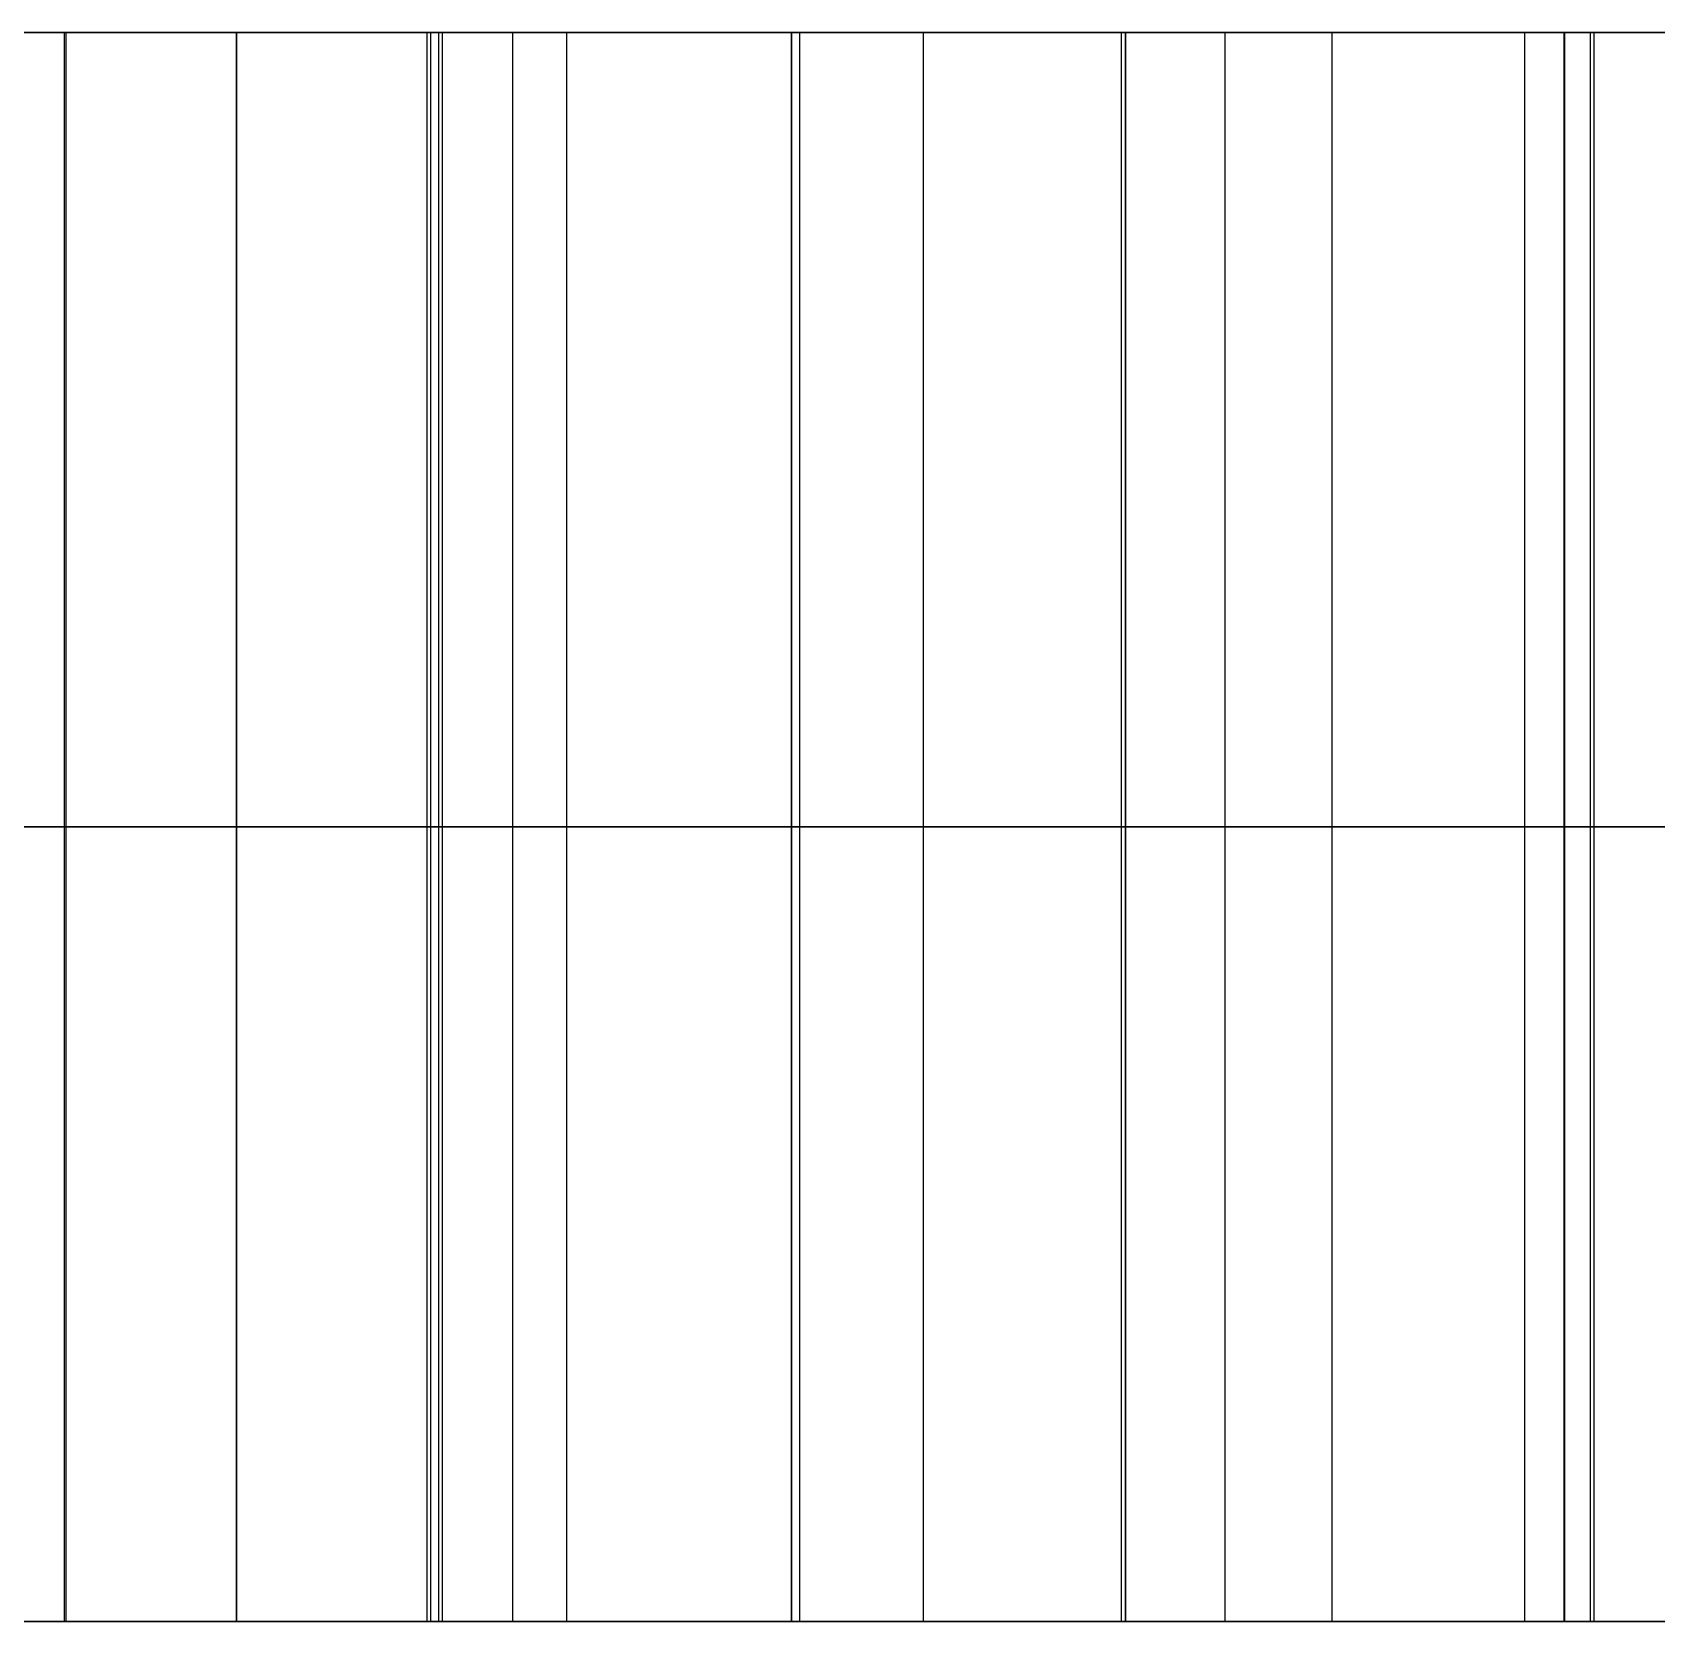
# Model space of a CAD drawing. Header units: millimetres. Extents: x -170 to 170, y -1654 to 210.
# Drawn here: x 8.76 to 24.09, y -50.53 to -35.53 of the extents above; entities that cross this region are included whole.
import ezdxf

# ---------------------------------------------------------------- set-up
doc = ezdxf.new("R2010")
doc.units = ezdxf.units.MM
doc.header["$MEASUREMENT"] = 0
doc.layers.add('V1', color=7, linetype='Continuous', true_color=0x000000)

msp = doc.modelspace()

# ---------------------------------------------------------------- linework, layer by layer
at = {"layer": 'V1'}
for p, q in [((4, -35.528, 126.543), (31.846, -35.528, 126.543)), ((4, -35.528, 383.457), (31.846, -35.528, 383.457)), ((4, -35.528, 255), (86.717, -35.528, 255)), ((-153, -43.028, 25), (153, -43.028, 25)), ((-153, -43.028, 25), (153, -43.028, 25)), ((4, -50.528, 126.543), (31.846, -50.528, 126.543)), ((4, -50.528, 383.457), (31.846, -50.528, 383.457)), ((4, -50.528, 255), (86.717, -50.528, 255))]:
    msp.add_line(p, q, dxfattribs=at)
for points in [[(-153, -35.528), (0, -35.528), (153, -35.528)], [(153, -35.528, 50), (0, -35.528, 50), (-153, -35.528, 50)], [(9.058, -35.528, 168.758), (9.058, -43.028, 168.758), (9.058, -50.528, 168.758)], [(9.071, -35.528, 341.241), (9.071, -43.028, 341.241), (9.071, -50.528, 341.241)], [(10.682, -35.528, 86.674), (10.682, -43.028, 86.674), (10.682, -50.528, 86.674)], [(10.682, -35.528, 423.326), (10.682, -43.028, 423.326), (10.682, -50.528, 423.326)], [(10.684, -35.528, 166.41), (10.684, -43.028, 166.41), (10.684, -50.528, 166.41)], [(10.684, -35.528, 343.59), (10.684, -43.028, 343.59), (10.684, -50.528, 343.59)], [(12.482, -35.528, 340.814), (12.482, -43.028, 340.814), (12.482, -50.528, 340.814)], [(12.517, -35.528, 169.192), (12.517, -43.028, 169.192), (12.517, -50.528, 169.192)], [(12.59, -35.528, 97.291), (12.59, -43.028, 97.291), (12.59, -50.528, 97.291)], [(12.59, -35.528, 412.709), (12.59, -43.028, 412.709), (12.59, -50.528, 412.709)], [(12.592, -35.528, 155.793), (12.592, -43.028, 155.793), (12.592, -50.528, 155.793)], [(12.592, -35.528, 354.207), (12.592, -43.028, 354.207), (12.592, -50.528, 354.207)], [(12.625, -35.528, 97.225), (12.625, -43.028, 97.225), (12.625, -50.528, 97.225)], [(12.625, -35.528, 412.775), (12.625, -43.028, 412.775), (12.625, -50.528, 412.775)], [(12.627, -35.528, 155.859), (12.627, -43.028, 155.859), (12.627, -50.528, 155.859)], [(12.627, -35.528, 354.141), (12.627, -43.028, 354.141), (12.627, -50.528, 354.141)], [(13.289, -35.528, 87.466), (13.289, -43.028, 87.466), (13.289, -50.528, 87.466)], [(13.289, -35.528, 422.534), (13.289, -43.028, 422.534), (13.289, -50.528, 422.534)], [(13.291, -35.528, 165.619), (13.291, -43.028, 165.619), (13.291, -50.528, 165.619)], [(13.291, -35.528, 344.381), (13.291, -43.028, 344.381), (13.291, -50.528, 344.381)], [(13.799, -35.528, 94.296), (13.799, -43.028, 94.296), (13.799, -50.528, 94.296)], [(13.799, -35.528, 415.704), (13.799, -43.028, 415.704), (13.799, -50.528, 415.704)], [(13.8, -35.528, 158.788), (13.8, -43.028, 158.788), (13.8, -50.528, 158.788)], [(13.8, -35.528, 351.212), (13.8, -43.028, 351.212), (13.8, -50.528, 351.212)], [(15.922, -35.528, 98.963), (15.922, -43.028, 98.963), (15.922, -50.528, 98.963)], [(15.922, -35.528, 411.037), (15.922, -43.028, 411.037), (15.922, -50.528, 411.037)], [(15.924, -35.528, 154.121), (15.924, -43.028, 154.121), (15.924, -50.528, 154.121)], [(15.924, -35.528, 355.879), (15.924, -43.028, 355.879), (15.924, -50.528, 355.879)], [(16, -35.528, 348.036), (16, -43.028, 348.036), (16, -50.528, 348.036)], [(16, -35.528, 161.979), (16, -43.028, 161.979), (16, -50.528, 161.979)], [(17.169, -35.528, 349.727), (17.169, -43.028, 349.727), (17.169, -50.528, 349.727)], [(17.169, -35.528, 160.273), (17.169, -43.028, 160.273), (17.169, -50.528, 160.273)], [(19.036, -35.528, 101.012), (19.036, -43.028, 101.012), (19.036, -50.528, 101.012)], [(19.036, -35.528, 408.988), (19.036, -43.028, 408.988), (19.036, -50.528, 408.988)], [(19.037, -35.528, 152.072), (19.037, -43.028, 152.072), (19.037, -50.528, 152.072)], [(19.037, -35.528, 357.928), (19.037, -43.028, 357.928), (19.037, -50.528, 357.928)], [(19.075, -35.528, 100.949), (19.075, -43.028, 100.949), (19.075, -50.528, 100.949)], [(19.075, -35.528, 409.051), (19.075, -43.028, 409.051), (19.075, -50.528, 409.051)], [(19.077, -35.528, 152.135), (19.077, -43.028, 152.135), (19.077, -50.528, 152.135)], [(19.077, -35.528, 357.865), (19.077, -43.028, 357.865), (19.077, -50.528, 357.865)], [(20.016, -35.528, 349.167), (20.016, -43.028, 349.167), (20.016, -50.528, 349.167)], [(20.016, -35.528, 160.833), (20.016, -43.028, 160.833), (20.016, -50.528, 160.833)], [(21.026, -35.528, 98.468), (21.026, -43.028, 98.468), (21.026, -50.528, 98.468)], [(21.026, -35.528, 411.532), (21.026, -43.028, 411.532), (21.026, -50.528, 411.532)], [(21.027, -35.528, 154.616), (21.027, -43.028, 154.616), (21.027, -50.528, 154.616)], [(21.027, -35.528, 355.384), (21.027, -43.028, 355.384), (21.027, -50.528, 355.384)], [(22.844, -35.528, 348.521), (22.844, -43.028, 348.521), (22.844, -50.528, 348.521)], [(22.844, -35.528, 161.479), (22.844, -43.028, 161.479), (22.844, -50.528, 161.479)], [(23.218, -35.528, 346.486), (23.218, -43.028, 346.486), (23.218, -50.528, 346.486)], [(23.224, -35.528, 163.5), (23.224, -43.028, 163.5), (23.224, -50.528, 163.5)], [(23.466, -35.528, 338.481), (23.466, -43.028, 338.481), (23.466, -50.528, 338.481)], [(23.501, -35.528, 171.528), (23.501, -43.028, 171.528), (23.501, -50.528, 171.528)], [(-153, -43.028), (0, -43.028), (153, -43.028)], [(153, -43.028, 50), (0, -43.028, 50), (-153, -43.028, 50)], [(-153, -43.028), (0, -43.028), (153, -43.028)], [(153, -43.028, 50), (0, -43.028, 50), (-153, -43.028, 50)], [(-153, -50.528), (0, -50.528), (153, -50.528)], [(153, -50.528, 50), (0, -50.528, 50), (-153, -50.528, 50)]]:
    msp.add_open_spline(points, degree=2, dxfattribs=at)
for points, weights in [([(12.482, -35.528, 340.814), (10.208, -35.528, 341.144), (7.912, -35.528, 341.386), (5.597, -35.528, 341.536)], [0.775975725283, 0.768330884453, 0.761143237516, 0.75441278447]), ([(5.632, -35.528, 168.467), (7.926, -35.528, 168.616), (10.222, -35.528, 168.857), (12.517, -35.528, 169.192)], [0.494336401167, 0.489466243554, 0.484887342076, 0.48059969673]), ([(8.028, -35.528, 86.056), (9.811, -35.528, 86.41), (11.568, -35.528, 86.88), (13.289, -35.528, 87.466)], [1, 0.998547387537, 0.998547387537, 1]), ([(13.289, -35.528, 422.534), (11.568, -35.528, 423.12), (9.811, -35.528, 423.59), (8.028, -35.528, 423.944)], [1, 0.998547387537, 0.998547387537, 1]), ([(13.291, -35.528, 165.619), (11.569, -35.528, 166.204), (9.813, -35.528, 166.675), (8.03, -35.528, 167.028)], [1, 0.998547387537, 0.998547387537, 1]), ([(8.03, -35.528, 342.972), (9.813, -35.528, 343.325), (11.569, -35.528, 343.796), (13.291, -35.528, 344.381)], [1, 0.998547387537, 0.998547387537, 1]), ([(12.59, -35.528, 97.291), (14.879, -35.528, 98.277), (17.038, -35.528, 99.523), (19.036, -35.528, 101.012)], [1, 0.995432816344, 0.995432816344, 1]), ([(19.036, -35.528, 408.988), (17.038, -35.528, 410.477), (14.879, -35.528, 411.723), (12.59, -35.528, 412.709)], [1, 0.995432816344, 0.995432816344, 1]), ([(19.037, -35.528, 152.072), (17.039, -35.528, 153.562), (14.881, -35.528, 154.808), (12.592, -35.528, 155.793)], [1, 0.995432816344, 0.995432816344, 1]), ([(12.592, -35.528, 354.207), (14.881, -35.528, 355.192), (17.039, -35.528, 356.438), (19.037, -35.528, 357.928)], [1, 0.995432816344, 0.995432816344, 1]), ([(22.844, -35.528, 348.521), (20.965, -35.528, 348.98), (19.073, -35.528, 349.382), (17.169, -35.528, 349.727)], [0.775975725283, 0.775740825435, 0.775740825435, 0.775975725283]), ([(17.169, -35.528, 160.273), (19.073, -35.528, 160.618), (20.965, -35.528, 161.02), (22.844, -35.528, 161.479)], [0.48059969673, 0.480454211772, 0.480454211772, 0.48059969673]), ([(30.051, -35.528, 336.343), (27.895, -35.528, 337.139), (25.699, -35.528, 337.853), (23.466, -35.528, 338.481)], [0.798154987063, 0.790291638205, 0.782898550945, 0.775975725283]), ([(23.501, -35.528, 171.528), (25.713, -35.528, 172.151), (27.909, -35.528, 172.864), (30.084, -35.528, 173.669)], [0.48059969673, 0.475864873121, 0.471413212037, 0.467244713478]), ([(12.482, -43.028, 340.814), (10.208, -43.028, 341.144), (7.912, -43.028, 341.386), (5.597, -43.028, 341.536)], [0.775975725283, 0.768330884453, 0.761143237516, 0.75441278447]), ([(5.632, -43.028, 168.467), (7.926, -43.028, 168.616), (10.222, -43.028, 168.857), (12.517, -43.028, 169.192)], [0.494336401167, 0.489466243554, 0.484887342076, 0.48059969673]), ([(8.028, -43.028, 86.056), (9.811, -43.028, 86.41), (11.568, -43.028, 86.88), (13.289, -43.028, 87.466)], [1, 0.998547387537, 0.998547387537, 1]), ([(13.289, -43.028, 422.534), (11.568, -43.028, 423.12), (9.811, -43.028, 423.59), (8.028, -43.028, 423.944)], [1, 0.998547387537, 0.998547387537, 1]), ([(13.291, -43.028, 165.619), (11.569, -43.028, 166.204), (9.813, -43.028, 166.675), (8.03, -43.028, 167.028)], [1, 0.998547387537, 0.998547387537, 1]), ([(8.03, -43.028, 342.972), (9.813, -43.028, 343.325), (11.569, -43.028, 343.796), (13.291, -43.028, 344.381)], [1, 0.998547387537, 0.998547387537, 1]), ([(12.59, -43.028, 97.291), (14.879, -43.028, 98.277), (17.038, -43.028, 99.523), (19.036, -43.028, 101.012)], [1, 0.995432816344, 0.995432816344, 1]), ([(19.036, -43.028, 408.988), (17.038, -43.028, 410.477), (14.879, -43.028, 411.723), (12.59, -43.028, 412.709)], [1, 0.995432816344, 0.995432816344, 1]), ([(19.037, -43.028, 152.072), (17.039, -43.028, 153.562), (14.881, -43.028, 154.808), (12.592, -43.028, 155.793)], [1, 0.995432816344, 0.995432816344, 1]), ([(12.592, -43.028, 354.207), (14.881, -43.028, 355.192), (17.039, -43.028, 356.438), (19.037, -43.028, 357.928)], [1, 0.995432816344, 0.995432816344, 1]), ([(22.844, -43.028, 348.521), (20.965, -43.028, 348.98), (19.073, -43.028, 349.382), (17.169, -43.028, 349.727)], [0.775975725283, 0.775740825435, 0.775740825435, 0.775975725283]), ([(17.169, -43.028, 160.273), (19.073, -43.028, 160.618), (20.965, -43.028, 161.02), (22.844, -43.028, 161.479)], [0.48059969673, 0.480454211772, 0.480454211772, 0.48059969673]), ([(30.051, -43.028, 336.343), (27.895, -43.028, 337.139), (25.699, -43.028, 337.853), (23.466, -43.028, 338.481)], [0.798154987063, 0.790291638205, 0.782898550945, 0.775975725283]), ([(23.501, -43.028, 171.528), (25.713, -43.028, 172.151), (27.909, -43.028, 172.864), (30.084, -43.028, 173.669)], [0.48059969673, 0.475864873121, 0.471413212037, 0.467244713478]), ([(12.482, -50.528, 340.814), (10.208, -50.528, 341.144), (7.912, -50.528, 341.386), (5.597, -50.528, 341.536)], [0.775975725283, 0.768330884453, 0.761143237516, 0.75441278447]), ([(5.632, -50.528, 168.467), (7.926, -50.528, 168.616), (10.222, -50.528, 168.857), (12.517, -50.528, 169.192)], [0.494336401167, 0.489466243554, 0.484887342076, 0.48059969673]), ([(8.028, -50.528, 86.056), (9.811, -50.528, 86.41), (11.568, -50.528, 86.88), (13.289, -50.528, 87.466)], [1, 0.998547387537, 0.998547387537, 1]), ([(13.289, -50.528, 422.534), (11.568, -50.528, 423.12), (9.811, -50.528, 423.59), (8.028, -50.528, 423.944)], [1, 0.998547387537, 0.998547387537, 1]), ([(13.291, -50.528, 165.619), (11.569, -50.528, 166.204), (9.813, -50.528, 166.675), (8.03, -50.528, 167.028)], [1, 0.998547387537, 0.998547387537, 1]), ([(8.03, -50.528, 342.972), (9.813, -50.528, 343.325), (11.569, -50.528, 343.796), (13.291, -50.528, 344.381)], [1, 0.998547387537, 0.998547387537, 1]), ([(12.59, -50.528, 97.291), (14.879, -50.528, 98.277), (17.038, -50.528, 99.523), (19.036, -50.528, 101.012)], [1, 0.995432816344, 0.995432816344, 1]), ([(19.036, -50.528, 408.988), (17.038, -50.528, 410.477), (14.879, -50.528, 411.723), (12.59, -50.528, 412.709)], [1, 0.995432816344, 0.995432816344, 1]), ([(19.037, -50.528, 152.072), (17.039, -50.528, 153.562), (14.881, -50.528, 154.808), (12.592, -50.528, 155.793)], [1, 0.995432816344, 0.995432816344, 1]), ([(12.592, -50.528, 354.207), (14.881, -50.528, 355.192), (17.039, -50.528, 356.438), (19.037, -50.528, 357.928)], [1, 0.995432816344, 0.995432816344, 1]), ([(22.844, -50.528, 348.521), (20.965, -50.528, 348.98), (19.073, -50.528, 349.382), (17.169, -50.528, 349.727)], [0.775975725283, 0.775740825435, 0.775740825435, 0.775975725283]), ([(17.169, -50.528, 160.273), (19.073, -50.528, 160.618), (20.965, -50.528, 161.02), (22.844, -50.528, 161.479)], [0.48059969673, 0.480454211772, 0.480454211772, 0.48059969673]), ([(30.051, -50.528, 336.343), (27.895, -50.528, 337.139), (25.699, -50.528, 337.853), (23.466, -50.528, 338.481)], [0.798154987063, 0.790291638205, 0.782898550945, 0.775975725283]), ([(23.501, -50.528, 171.528), (25.713, -50.528, 172.151), (27.909, -50.528, 172.864), (30.084, -50.528, 173.669)], [0.48059969673, 0.475864873121, 0.471413212037, 0.467244713478])]:
    msp.add_rational_spline(points, weights, degree=3, dxfattribs=at)
for points, knots in [([(17.169, -35.528, 349.727), (16.81, -35.528, 349.219), (16.419, -35.528, 348.655), (16, -35.528, 348.036), (13.894, -35.528, 344.928), (13.024, -35.528, 343.033), (12.482, -35.528, 340.814)], [235.333574, 235.333574, 235.333574, 235.333574, 235.516727, 235.516727, 235.516727, 236.436796, 236.436796, 236.436796, 236.436796]), ([(12.517, -35.528, 169.192), (13.05, -35.528, 166.98), (13.914, -35.528, 165.084), (16, -35.528, 161.979), (16.419, -35.528, 161.355), (16.81, -35.528, 160.786), (17.169, -35.528, 160.273)], [346.542297, 346.542297, 346.542297, 346.542297, 347.458953, 347.458953, 347.458953, 347.64338, 347.64338, 347.64338, 347.64338]), ([(13.289, -35.528, 87.466), (13.717, -35.528, 89.332), (14.367, -35.528, 92.173), (13.799, -35.528, 94.296), (13.523, -35.528, 95.323), (13.111, -35.528, 96.31), (12.625, -35.528, 97.225), (12.614, -35.528, 97.247), (12.602, -35.528, 97.269), (12.59, -35.528, 97.291)], [-58.569083, -58.569083, -58.569083, -58.569083, -57.801979, -57.801979, -57.801979, -57.012319, -57.012319, -57.012319, -56.99333, -56.99333, -56.99333, -56.99333]), ([(12.59, -35.528, 412.709), (12.602, -35.528, 412.731), (12.614, -35.528, 412.753), (12.625, -35.528, 412.775), (13.111, -35.528, 413.69), (13.523, -35.528, 414.677), (13.799, -35.528, 415.704), (14.367, -35.528, 417.827), (13.717, -35.528, 420.668), (13.289, -35.528, 422.534)], [56.99333, 56.99333, 56.99333, 56.99333, 57.012319, 57.012319, 57.012319, 57.801979, 57.801979, 57.801979, 58.569083, 58.569083, 58.569083, 58.569083]), ([(12.592, -35.528, 155.793), (12.604, -35.528, 155.815), (12.616, -35.528, 155.837), (12.627, -35.528, 155.859), (13.113, -35.528, 156.774), (13.525, -35.528, 157.761), (13.8, -35.528, 158.788), (14.369, -35.528, 160.911), (13.719, -35.528, 163.753), (13.291, -35.528, 165.619)], [-25.854354, -25.854354, -25.854354, -25.854354, -25.835305, -25.835305, -25.835305, -25.045637, -25.045637, -25.045637, -24.278552, -24.278552, -24.278552, -24.278552]), ([(13.291, -35.528, 344.381), (13.719, -35.528, 346.247), (14.369, -35.528, 349.089), (13.8, -35.528, 351.212), (13.525, -35.528, 352.239), (13.113, -35.528, 353.226), (12.627, -35.528, 354.141), (12.616, -35.528, 354.163), (12.604, -35.528, 354.185), (12.592, -35.528, 354.207)], [24.278552, 24.278552, 24.278552, 24.278552, 25.045637, 25.045637, 25.045637, 25.835305, 25.835305, 25.835305, 25.854354, 25.854354, 25.854354, 25.854354]), ([(19.036, -35.528, 101.012), (19.049, -35.528, 100.991), (19.062, -35.528, 100.97), (19.075, -35.528, 100.949), (19.625, -35.528, 100.07), (20.274, -35.528, 99.22), (21.026, -35.528, 98.468), (22.579, -35.528, 96.914), (25.365, -35.528, 96.056), (27.196, -35.528, 95.494)], [-54.43884, -54.43884, -54.43884, -54.43884, -54.419791, -54.419791, -54.419791, -53.630123, -53.630123, -53.630123, -52.863038, -52.863038, -52.863038, -52.863038]), ([(27.196, -35.528, 414.506), (25.365, -35.528, 413.944), (22.579, -35.528, 413.086), (21.026, -35.528, 411.532), (20.274, -35.528, 410.78), (19.625, -35.528, 409.93), (19.075, -35.528, 409.051), (19.062, -35.528, 409.03), (19.049, -35.528, 409.009), (19.036, -35.528, 408.988)], [52.863038, 52.863038, 52.863038, 52.863038, 53.630123, 53.630123, 53.630123, 54.419791, 54.419791, 54.419791, 54.43884, 54.43884, 54.43884, 54.43884]), ([(27.197, -35.528, 157.589), (25.367, -35.528, 157.027), (22.581, -35.528, 156.17), (21.027, -35.528, 154.616), (20.275, -35.528, 153.864), (19.626, -35.528, 153.013), (19.077, -35.528, 152.135), (19.064, -35.528, 152.114), (19.05, -35.528, 152.093), (19.037, -35.528, 152.072)], [-29.984597, -29.984597, -29.984597, -29.984597, -29.217493, -29.217493, -29.217493, -28.427833, -28.427833, -28.427833, -28.408844, -28.408844, -28.408844, -28.408844]), ([(19.037, -35.528, 357.928), (19.05, -35.528, 357.907), (19.064, -35.528, 357.886), (19.077, -35.528, 357.865), (19.626, -35.528, 356.987), (20.275, -35.528, 356.136), (21.027, -35.528, 355.384), (22.581, -35.528, 353.83), (25.367, -35.528, 352.973), (27.197, -35.528, 352.411)], [28.408844, 28.408844, 28.408844, 28.408844, 28.427833, 28.427833, 28.427833, 29.217493, 29.217493, 29.217493, 29.984597, 29.984597, 29.984597, 29.984597]), ([(23.466, -35.528, 338.481), (23.879, -35.528, 340.718), (23.861, -35.528, 342.802), (23.218, -35.528, 346.486), (23.089, -35.528, 347.227), (22.963, -35.528, 347.906), (22.844, -35.528, 348.521)], [232.245451, 232.245451, 232.245451, 232.245451, 233.162107, 233.162107, 233.162107, 233.346534, 233.346534, 233.346534, 233.346534]), ([(22.844, -35.528, 161.479), (22.965, -35.528, 162.09), (23.093, -35.528, 162.764), (23.224, -35.528, 163.5), (23.884, -35.528, 167.195), (23.909, -35.528, 169.28), (23.501, -35.528, 171.528)], [349.63042, 349.63042, 349.63042, 349.63042, 349.813573, 349.813573, 349.813573, 350.733642, 350.733642, 350.733642, 350.733642]), ([(17.169, -43.028, 349.727), (16.81, -43.028, 349.219), (16.419, -43.028, 348.655), (16, -43.028, 348.036), (13.894, -43.028, 344.928), (13.024, -43.028, 343.033), (12.482, -43.028, 340.814)], [235.333574, 235.333574, 235.333574, 235.333574, 235.516727, 235.516727, 235.516727, 236.436796, 236.436796, 236.436796, 236.436796]), ([(12.517, -43.028, 169.192), (13.05, -43.028, 166.98), (13.914, -43.028, 165.084), (16, -43.028, 161.979), (16.419, -43.028, 161.355), (16.81, -43.028, 160.786), (17.169, -43.028, 160.273)], [346.542297, 346.542297, 346.542297, 346.542297, 347.458953, 347.458953, 347.458953, 347.64338, 347.64338, 347.64338, 347.64338]), ([(13.289, -43.028, 87.466), (13.717, -43.028, 89.332), (14.367, -43.028, 92.173), (13.799, -43.028, 94.296), (13.523, -43.028, 95.323), (13.111, -43.028, 96.31), (12.625, -43.028, 97.225), (12.614, -43.028, 97.247), (12.602, -43.028, 97.269), (12.59, -43.028, 97.291)], [-58.569083, -58.569083, -58.569083, -58.569083, -57.801979, -57.801979, -57.801979, -57.012319, -57.012319, -57.012319, -56.99333, -56.99333, -56.99333, -56.99333]), ([(12.59, -43.028, 412.709), (12.602, -43.028, 412.731), (12.614, -43.028, 412.753), (12.625, -43.028, 412.775), (13.111, -43.028, 413.69), (13.523, -43.028, 414.677), (13.799, -43.028, 415.704), (14.367, -43.028, 417.827), (13.717, -43.028, 420.668), (13.289, -43.028, 422.534)], [56.99333, 56.99333, 56.99333, 56.99333, 57.012319, 57.012319, 57.012319, 57.801979, 57.801979, 57.801979, 58.569083, 58.569083, 58.569083, 58.569083]), ([(12.592, -43.028, 155.793), (12.604, -43.028, 155.815), (12.616, -43.028, 155.837), (12.627, -43.028, 155.859), (13.113, -43.028, 156.774), (13.525, -43.028, 157.761), (13.8, -43.028, 158.788), (14.369, -43.028, 160.911), (13.719, -43.028, 163.753), (13.291, -43.028, 165.619)], [-25.854354, -25.854354, -25.854354, -25.854354, -25.835305, -25.835305, -25.835305, -25.045637, -25.045637, -25.045637, -24.278552, -24.278552, -24.278552, -24.278552]), ([(13.291, -43.028, 344.381), (13.719, -43.028, 346.247), (14.369, -43.028, 349.089), (13.8, -43.028, 351.212), (13.525, -43.028, 352.239), (13.113, -43.028, 353.226), (12.627, -43.028, 354.141), (12.616, -43.028, 354.163), (12.604, -43.028, 354.185), (12.592, -43.028, 354.207)], [24.278552, 24.278552, 24.278552, 24.278552, 25.045637, 25.045637, 25.045637, 25.835305, 25.835305, 25.835305, 25.854354, 25.854354, 25.854354, 25.854354]), ([(19.036, -43.028, 101.012), (19.049, -43.028, 100.991), (19.062, -43.028, 100.97), (19.075, -43.028, 100.949), (19.625, -43.028, 100.07), (20.274, -43.028, 99.22), (21.026, -43.028, 98.468), (22.579, -43.028, 96.914), (25.365, -43.028, 96.056), (27.196, -43.028, 95.494)], [-54.43884, -54.43884, -54.43884, -54.43884, -54.419791, -54.419791, -54.419791, -53.630123, -53.630123, -53.630123, -52.863038, -52.863038, -52.863038, -52.863038]), ([(27.196, -43.028, 414.506), (25.365, -43.028, 413.944), (22.579, -43.028, 413.086), (21.026, -43.028, 411.532), (20.274, -43.028, 410.78), (19.625, -43.028, 409.93), (19.075, -43.028, 409.051), (19.062, -43.028, 409.03), (19.049, -43.028, 409.009), (19.036, -43.028, 408.988)], [52.863038, 52.863038, 52.863038, 52.863038, 53.630123, 53.630123, 53.630123, 54.419791, 54.419791, 54.419791, 54.43884, 54.43884, 54.43884, 54.43884]), ([(27.197, -43.028, 157.589), (25.367, -43.028, 157.027), (22.581, -43.028, 156.17), (21.027, -43.028, 154.616), (20.275, -43.028, 153.864), (19.626, -43.028, 153.013), (19.077, -43.028, 152.135), (19.064, -43.028, 152.114), (19.05, -43.028, 152.093), (19.037, -43.028, 152.072)], [-29.984597, -29.984597, -29.984597, -29.984597, -29.217493, -29.217493, -29.217493, -28.427833, -28.427833, -28.427833, -28.408844, -28.408844, -28.408844, -28.408844]), ([(19.037, -43.028, 357.928), (19.05, -43.028, 357.907), (19.064, -43.028, 357.886), (19.077, -43.028, 357.865), (19.626, -43.028, 356.987), (20.275, -43.028, 356.136), (21.027, -43.028, 355.384), (22.581, -43.028, 353.83), (25.367, -43.028, 352.973), (27.197, -43.028, 352.411)], [28.408844, 28.408844, 28.408844, 28.408844, 28.427833, 28.427833, 28.427833, 29.217493, 29.217493, 29.217493, 29.984597, 29.984597, 29.984597, 29.984597]), ([(23.466, -43.028, 338.481), (23.879, -43.028, 340.718), (23.861, -43.028, 342.802), (23.218, -43.028, 346.486), (23.089, -43.028, 347.227), (22.963, -43.028, 347.906), (22.844, -43.028, 348.521)], [232.245451, 232.245451, 232.245451, 232.245451, 233.162107, 233.162107, 233.162107, 233.346534, 233.346534, 233.346534, 233.346534]), ([(22.844, -43.028, 161.479), (22.965, -43.028, 162.09), (23.093, -43.028, 162.764), (23.224, -43.028, 163.5), (23.884, -43.028, 167.195), (23.909, -43.028, 169.28), (23.501, -43.028, 171.528)], [349.63042, 349.63042, 349.63042, 349.63042, 349.813573, 349.813573, 349.813573, 350.733642, 350.733642, 350.733642, 350.733642]), ([(17.169, -50.528, 349.727), (16.81, -50.528, 349.219), (16.419, -50.528, 348.655), (16, -50.528, 348.036), (13.894, -50.528, 344.928), (13.024, -50.528, 343.033), (12.482, -50.528, 340.814)], [235.333574, 235.333574, 235.333574, 235.333574, 235.516727, 235.516727, 235.516727, 236.436796, 236.436796, 236.436796, 236.436796]), ([(12.517, -50.528, 169.192), (13.05, -50.528, 166.98), (13.914, -50.528, 165.084), (16, -50.528, 161.979), (16.419, -50.528, 161.355), (16.81, -50.528, 160.786), (17.169, -50.528, 160.273)], [346.542297, 346.542297, 346.542297, 346.542297, 347.458953, 347.458953, 347.458953, 347.64338, 347.64338, 347.64338, 347.64338]), ([(13.289, -50.528, 87.466), (13.717, -50.528, 89.332), (14.367, -50.528, 92.173), (13.799, -50.528, 94.296), (13.523, -50.528, 95.323), (13.111, -50.528, 96.31), (12.625, -50.528, 97.225), (12.614, -50.528, 97.247), (12.602, -50.528, 97.269), (12.59, -50.528, 97.291)], [-58.569083, -58.569083, -58.569083, -58.569083, -57.801979, -57.801979, -57.801979, -57.012319, -57.012319, -57.012319, -56.99333, -56.99333, -56.99333, -56.99333]), ([(12.59, -50.528, 412.709), (12.602, -50.528, 412.731), (12.614, -50.528, 412.753), (12.625, -50.528, 412.775), (13.111, -50.528, 413.69), (13.523, -50.528, 414.677), (13.799, -50.528, 415.704), (14.367, -50.528, 417.827), (13.717, -50.528, 420.668), (13.289, -50.528, 422.534)], [56.99333, 56.99333, 56.99333, 56.99333, 57.012319, 57.012319, 57.012319, 57.801979, 57.801979, 57.801979, 58.569083, 58.569083, 58.569083, 58.569083]), ([(12.592, -50.528, 155.793), (12.604, -50.528, 155.815), (12.616, -50.528, 155.837), (12.627, -50.528, 155.859), (13.113, -50.528, 156.774), (13.525, -50.528, 157.761), (13.8, -50.528, 158.788), (14.369, -50.528, 160.911), (13.719, -50.528, 163.753), (13.291, -50.528, 165.619)], [-25.854354, -25.854354, -25.854354, -25.854354, -25.835305, -25.835305, -25.835305, -25.045637, -25.045637, -25.045637, -24.278552, -24.278552, -24.278552, -24.278552]), ([(13.291, -50.528, 344.381), (13.719, -50.528, 346.247), (14.369, -50.528, 349.089), (13.8, -50.528, 351.212), (13.525, -50.528, 352.239), (13.113, -50.528, 353.226), (12.627, -50.528, 354.141), (12.616, -50.528, 354.163), (12.604, -50.528, 354.185), (12.592, -50.528, 354.207)], [24.278552, 24.278552, 24.278552, 24.278552, 25.045637, 25.045637, 25.045637, 25.835305, 25.835305, 25.835305, 25.854354, 25.854354, 25.854354, 25.854354]), ([(19.036, -50.528, 101.012), (19.049, -50.528, 100.991), (19.062, -50.528, 100.97), (19.075, -50.528, 100.949), (19.625, -50.528, 100.07), (20.274, -50.528, 99.22), (21.026, -50.528, 98.468), (22.579, -50.528, 96.914), (25.365, -50.528, 96.056), (27.196, -50.528, 95.494)], [-54.43884, -54.43884, -54.43884, -54.43884, -54.419791, -54.419791, -54.419791, -53.630123, -53.630123, -53.630123, -52.863038, -52.863038, -52.863038, -52.863038]), ([(27.196, -50.528, 414.506), (25.365, -50.528, 413.944), (22.579, -50.528, 413.086), (21.026, -50.528, 411.532), (20.274, -50.528, 410.78), (19.625, -50.528, 409.93), (19.075, -50.528, 409.051), (19.062, -50.528, 409.03), (19.049, -50.528, 409.009), (19.036, -50.528, 408.988)], [52.863038, 52.863038, 52.863038, 52.863038, 53.630123, 53.630123, 53.630123, 54.419791, 54.419791, 54.419791, 54.43884, 54.43884, 54.43884, 54.43884]), ([(27.197, -50.528, 157.589), (25.367, -50.528, 157.027), (22.581, -50.528, 156.17), (21.027, -50.528, 154.616), (20.275, -50.528, 153.864), (19.626, -50.528, 153.013), (19.077, -50.528, 152.135), (19.064, -50.528, 152.114), (19.05, -50.528, 152.093), (19.037, -50.528, 152.072)], [-29.984597, -29.984597, -29.984597, -29.984597, -29.217493, -29.217493, -29.217493, -28.427833, -28.427833, -28.427833, -28.408844, -28.408844, -28.408844, -28.408844]), ([(19.037, -50.528, 357.928), (19.05, -50.528, 357.907), (19.064, -50.528, 357.886), (19.077, -50.528, 357.865), (19.626, -50.528, 356.987), (20.275, -50.528, 356.136), (21.027, -50.528, 355.384), (22.581, -50.528, 353.83), (25.367, -50.528, 352.973), (27.197, -50.528, 352.411)], [28.408844, 28.408844, 28.408844, 28.408844, 28.427833, 28.427833, 28.427833, 29.217493, 29.217493, 29.217493, 29.984597, 29.984597, 29.984597, 29.984597]), ([(23.466, -50.528, 338.481), (23.879, -50.528, 340.718), (23.861, -50.528, 342.802), (23.218, -50.528, 346.486), (23.089, -50.528, 347.227), (22.963, -50.528, 347.906), (22.844, -50.528, 348.521)], [232.245451, 232.245451, 232.245451, 232.245451, 233.162107, 233.162107, 233.162107, 233.346534, 233.346534, 233.346534, 233.346534]), ([(22.844, -50.528, 161.479), (22.965, -50.528, 162.09), (23.093, -50.528, 162.764), (23.224, -50.528, 163.5), (23.884, -50.528, 167.195), (23.909, -50.528, 169.28), (23.501, -50.528, 171.528)], [349.63042, 349.63042, 349.63042, 349.63042, 349.813573, 349.813573, 349.813573, 350.733642, 350.733642, 350.733642, 350.733642])]:
    msp.add_open_spline(points, degree=3, knots=knots, dxfattribs=at)

doc.saveas('drawing.dxf')
